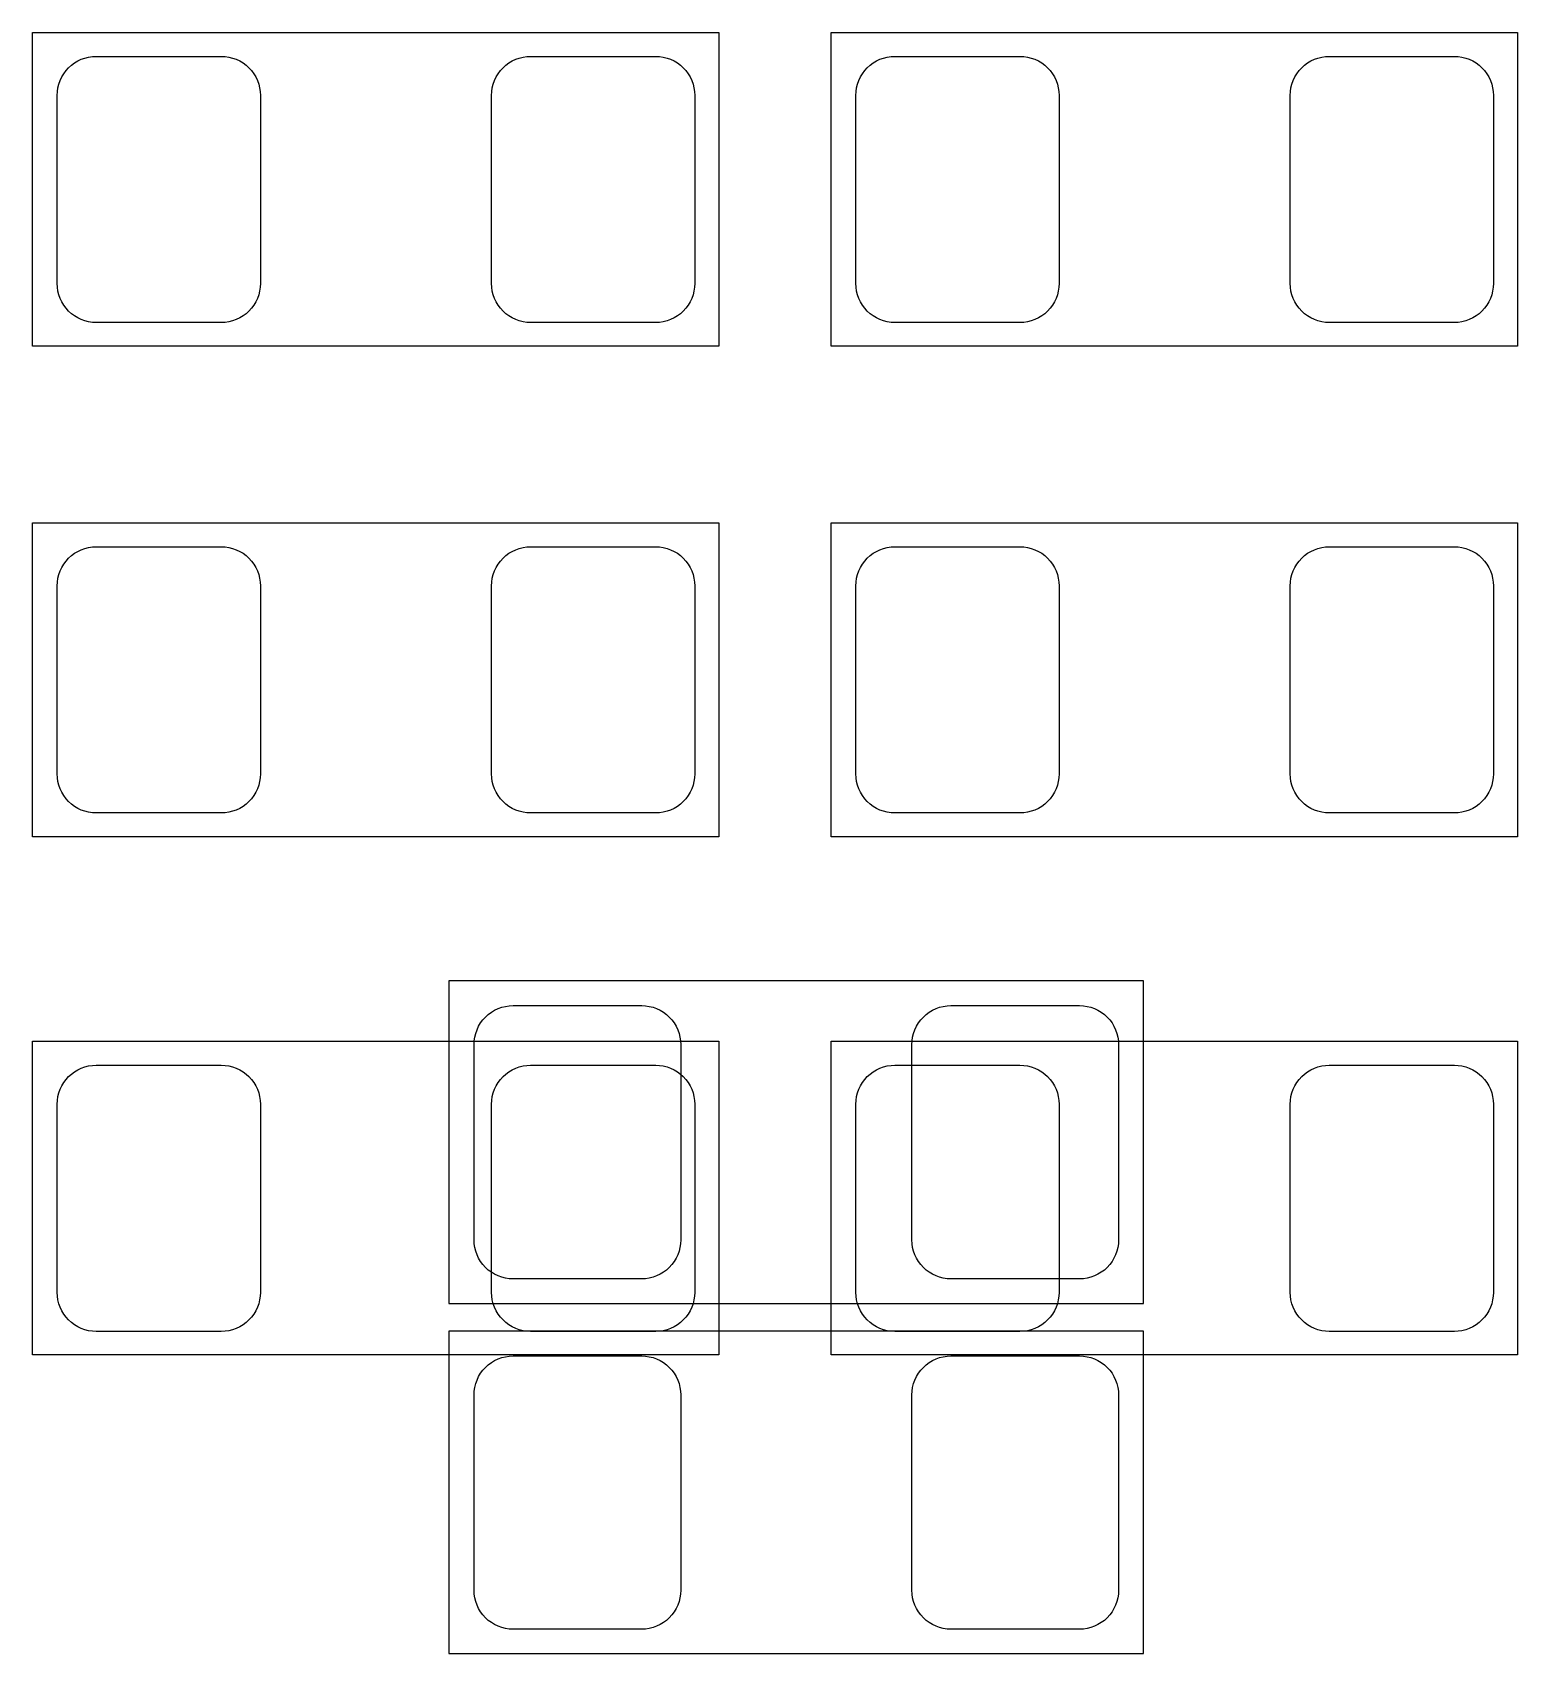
# Model space of a CAD drawing. Extents: x 0 to 143, y 0 to 190.
# Drawn here: x 70.52 to 81.12, y 148.42 to 159.99 of the extents above; entities that cross this region are included whole.
import ezdxf

# ---------------------------------------------------------------- set-up
doc = ezdxf.new("R2010")
doc.units = 0

msp = doc.modelspace()

# ---------------------------------------------------------------- linework, layer by layer
at = {"layer": 'Layer 1', "color": 7}
for points in [[(70.5231, 159.99166), (75.42276, 159.99166)], [(70.5231, 157.75138), (70.5231, 159.99166)], [(75.42276, 159.99166), (75.42276, 157.75138)], [(76.22286, 159.99166), (81.12252, 159.99166)], [(76.22286, 157.75138), (76.22286, 159.99166)], [(81.12252, 159.99166), (81.12252, 157.75138)], [(75.42276, 157.75138), (70.5231, 157.75138)], [(81.12252, 157.75138), (76.22286, 157.75138)], [(70.5231, 154.25126), (70.5231, 156.49154)], [(70.5231, 156.49154), (75.42276, 156.49154)], [(75.42276, 156.49154), (75.42276, 154.25126)], [(76.22286, 154.25126), (76.22286, 156.49154)], [(76.22286, 156.49154), (81.12252, 156.49154)], [(81.12252, 156.49154), (81.12252, 154.25126)], [(75.42276, 154.25126), (70.5231, 154.25126)], [(81.12252, 154.25126), (76.22286, 154.25126)], [(73.4949, 153.22256), (73.4949, 150.92132)], [(78.45298, 153.22256), (73.4949, 153.22256)], [(78.45298, 150.92132), (78.45298, 153.22256)], [(70.5231, 150.55302), (70.5231, 152.7933)], [(70.5231, 152.7933), (75.42276, 152.7933)], [(75.42276, 152.7933), (75.42276, 150.55302)], [(76.22286, 150.55302), (76.22286, 152.7933)], [(76.22286, 152.7933), (81.12252, 152.7933)], [(81.12252, 152.7933), (81.12252, 150.55302)], [(73.4949, 150.92132), (78.45298, 150.92132)], [(73.4949, 150.7232), (73.4949, 148.42196)], [(78.45298, 150.7232), (73.4949, 150.7232)], [(78.45298, 148.42196), (78.45298, 150.7232)], [(75.42276, 150.55302), (70.5231, 150.55302)], [(81.12252, 150.55302), (76.22286, 150.55302)], [(73.4949, 148.42196), (78.45298, 148.42196)]]:
    msp.add_lwpolyline(points, dxfattribs=at)
at = {"layer": 'Layer 1', "color": 16}
for points in [[(71.89851, 159.819702), (71.925434, 159.815638), (71.952104, 159.809034), (71.977758, 159.79989), (72.00265, 159.787952), (72.026018, 159.773982), (72.048116, 159.757726), (72.068436, 159.739438), (72.086724, 159.719118), (72.10298, 159.69702), (72.11695, 159.673652), (72.128888, 159.64876), (72.138032, 159.623106), (72.144636, 159.596436), (72.1487, 159.569512), (72.14997, 159.54208), (72.14997, 158.199944), (72.1487, 158.172512), (72.144636, 158.145334), (72.138032, 158.118918), (72.128888, 158.09301), (72.11695, 158.068372), (72.10298, 158.045004), (72.086724, 158.022906), (72.068436, 158.002586), (72.048116, 157.984298), (72.026018, 157.968042), (72.00265, 157.953818), (71.977758, 157.942134), (71.952104, 157.93299), (71.925434, 157.926386), (71.89851, 157.922322), (71.871078, 157.921052), (70.978776, 157.921052), (70.951598, 157.922322), (70.92442, 157.926386), (70.898004, 157.93299), (70.872096, 157.942134), (70.847458, 157.953818), (70.823836, 157.968042), (70.801992, 157.984298), (70.781672, 158.002586), (70.763384, 158.022906), (70.746874, 158.045004), (70.732904, 158.068372), (70.72122, 158.09301), (70.712076, 158.118918), (70.705472, 158.145334), (70.701408, 158.172512), (70.699884, 158.199944), (70.699884, 159.54208), (70.701408, 159.569512), (70.705472, 159.596436), (70.712076, 159.623106), (70.72122, 159.64876), (70.732904, 159.673652), (70.746874, 159.69702), (70.763384, 159.719118), (70.781672, 159.739438), (70.801992, 159.757726), (70.823836, 159.773982), (70.847458, 159.787952), (70.872096, 159.79989), (70.898004, 159.809034), (70.92442, 159.815638), (70.951598, 159.819702), (70.978776, 159.820972), (71.871078, 159.820972), (71.89851, 159.819702)], [(74.99858, 159.819702), (75.025504, 159.815638), (75.052174, 159.809034), (75.077828, 159.79989), (75.10272, 159.787952), (75.126088, 159.773982), (75.147932, 159.757726), (75.168252, 159.739438), (75.186794, 159.719118), (75.20305, 159.69702), (75.21702, 159.673652), (75.228704, 159.64876), (75.238102, 159.623106), (75.244706, 159.596436), (75.24877, 159.569512), (75.25004, 159.54208), (75.25004, 158.199944), (75.24877, 158.172512), (75.244706, 158.145334), (75.238102, 158.118918), (75.228704, 158.09301), (75.21702, 158.068372), (75.20305, 158.045004), (75.186794, 158.022906), (75.168252, 158.002586), (75.147932, 157.984298), (75.126088, 157.968042), (75.10272, 157.953818), (75.077828, 157.942134), (75.052174, 157.93299), (75.025504, 157.926386), (74.99858, 157.922322), (74.971148, 157.921052), (74.078846, 157.921052), (74.051414, 157.922322), (74.02449, 157.926386), (73.99782, 157.93299), (73.972166, 157.942134), (73.947274, 157.953818), (73.923906, 157.968042), (73.902062, 157.984298), (73.881742, 158.002586), (73.8632, 158.022906), (73.846944, 158.045004), (73.832974, 158.068372), (73.82129, 158.09301), (73.811892, 158.118918), (73.805288, 158.145334), (73.801224, 158.172512), (73.799954, 158.199944), (73.799954, 159.54208), (73.801224, 159.569512), (73.805288, 159.596436), (73.811892, 159.623106), (73.82129, 159.64876), (73.832974, 159.673652), (73.846944, 159.69702), (73.8632, 159.719118), (73.881742, 159.739438), (73.902062, 159.757726), (73.923906, 159.773982), (73.947274, 159.787952), (73.972166, 159.79989), (73.99782, 159.809034), (74.02449, 159.815638), (74.051414, 159.819702), (74.078846, 159.820972), (74.971148, 159.820972), (74.99858, 159.819702)], [(77.598524, 159.819702), (77.625448, 159.815638), (77.652118, 159.809034), (77.677772, 159.79989), (77.702664, 159.787952), (77.726032, 159.773982), (77.74813, 159.757726), (77.76845, 159.739438), (77.786738, 159.719118), (77.802994, 159.69702), (77.816964, 159.673652), (77.828648, 159.64876), (77.838046, 159.623106), (77.84465, 159.596436), (77.848714, 159.569512), (77.849984, 159.54208), (77.849984, 158.199944), (77.848714, 158.172512), (77.84465, 158.145334), (77.838046, 158.118918), (77.828648, 158.09301), (77.816964, 158.068372), (77.802994, 158.045004), (77.786738, 158.022906), (77.76845, 158.002586), (77.74813, 157.984298), (77.726032, 157.968042), (77.702664, 157.953818), (77.677772, 157.942134), (77.652118, 157.93299), (77.625448, 157.926386), (77.598524, 157.922322), (77.571092, 157.921052), (76.67879, 157.921052), (76.651612, 157.922322), (76.624434, 157.926386), (76.598018, 157.93299), (76.57211, 157.942134), (76.547472, 157.953818), (76.52385, 157.968042), (76.502006, 157.984298), (76.481686, 158.002586), (76.463398, 158.022906), (76.446888, 158.045004), (76.432918, 158.068372), (76.421234, 158.09301), (76.41209, 158.118918), (76.405232, 158.145334), (76.401422, 158.172512), (76.399898, 158.199944), (76.399898, 159.54208), (76.401422, 159.569512), (76.405232, 159.596436), (76.41209, 159.623106), (76.421234, 159.64876), (76.432918, 159.673652), (76.446888, 159.69702), (76.463398, 159.719118), (76.481686, 159.739438), (76.502006, 159.757726), (76.52385, 159.773982), (76.547472, 159.787952), (76.57211, 159.79989), (76.598018, 159.809034), (76.624434, 159.815638), (76.651612, 159.819702), (76.67879, 159.820972), (77.571092, 159.820972), (77.598524, 159.819702)], [(80.698594, 159.819702), (80.725518, 159.815638), (80.752188, 159.809034), (80.777842, 159.79989), (80.80248, 159.787952), (80.826102, 159.773982), (80.847946, 159.757726), (80.868266, 159.739438), (80.886808, 159.719118), (80.903064, 159.69702), (80.917034, 159.673652), (80.928718, 159.64876), (80.938116, 159.623106), (80.94472, 159.596436), (80.948784, 159.569512), (80.950054, 159.54208), (80.950054, 158.199944), (80.948784, 158.172512), (80.94472, 158.145334), (80.938116, 158.118918), (80.928718, 158.09301), (80.917034, 158.068372), (80.903064, 158.045004), (80.886808, 158.022906), (80.868266, 158.002586), (80.847946, 157.984298), (80.826102, 157.968042), (80.80248, 157.953818), (80.777842, 157.942134), (80.752188, 157.93299), (80.725518, 157.926386), (80.698594, 157.922322), (80.671162, 157.921052), (79.77886, 157.921052), (79.751428, 157.922322), (79.724504, 157.926386), (79.697834, 157.93299), (79.67218, 157.942134), (79.647288, 157.953818), (79.62392, 157.968042), (79.601822, 157.984298), (79.581756, 158.002586), (79.563214, 158.022906), (79.546958, 158.045004), (79.532988, 158.068372), (79.521304, 158.09301), (79.511906, 158.118918), (79.505302, 158.145334), (79.501238, 158.172512), (79.499968, 158.199944), (79.499968, 159.54208), (79.501238, 159.569512), (79.505302, 159.596436), (79.511906, 159.623106), (79.521304, 159.64876), (79.532988, 159.673652), (79.546958, 159.69702), (79.563214, 159.719118), (79.581756, 159.739438), (79.601822, 159.757726), (79.62392, 159.773982), (79.647288, 159.787952), (79.67218, 159.79989), (79.697834, 159.809034), (79.724504, 159.815638), (79.751428, 159.819702), (79.77886, 159.820972), (80.671162, 159.820972), (80.698594, 159.819702)], [(71.89851, 156.319582), (71.925434, 156.315518), (71.952104, 156.308914), (71.977758, 156.29977), (72.00265, 156.288086), (72.026018, 156.274116), (72.048116, 156.257606), (72.068436, 156.239318), (72.086724, 156.218998), (72.10298, 156.197154), (72.11695, 156.173532), (72.128888, 156.148894), (72.138032, 156.122986), (72.144636, 156.09657), (72.1487, 156.069392), (72.14997, 156.042214), (72.14997, 154.699824), (72.1487, 154.672392), (72.144636, 154.645468), (72.138032, 154.618798), (72.128888, 154.593144), (72.11695, 154.568506), (72.10298, 154.544884), (72.086724, 154.52304), (72.068436, 154.50272), (72.048116, 154.484178), (72.026018, 154.467922), (72.00265, 154.453952), (71.977758, 154.442268), (71.952104, 154.433124), (71.925434, 154.426266), (71.89851, 154.422456), (71.871078, 154.420932), (70.978776, 154.420932), (70.951598, 154.422456), (70.92442, 154.426266), (70.898004, 154.433124), (70.872096, 154.442268), (70.847458, 154.453952), (70.823836, 154.467922), (70.801992, 154.484178), (70.781672, 154.50272), (70.763384, 154.52304), (70.746874, 154.544884), (70.732904, 154.568506), (70.72122, 154.593144), (70.712076, 154.618798), (70.705472, 154.645468), (70.701408, 154.672392), (70.699884, 154.699824), (70.699884, 156.042214), (70.701408, 156.069392), (70.705472, 156.09657), (70.712076, 156.122986), (70.72122, 156.148894), (70.732904, 156.173532), (70.746874, 156.197154), (70.763384, 156.218998), (70.781672, 156.239318), (70.801992, 156.257606), (70.823836, 156.274116), (70.847458, 156.288086), (70.872096, 156.29977), (70.898004, 156.308914), (70.92442, 156.315518), (70.951598, 156.319582), (70.978776, 156.321106), (71.871078, 156.321106), (71.89851, 156.319582)], [(74.99858, 156.319582), (75.025504, 156.315518), (75.052174, 156.308914), (75.077828, 156.29977), (75.10272, 156.288086), (75.126088, 156.274116), (75.147932, 156.257606), (75.168252, 156.239318), (75.186794, 156.218998), (75.20305, 156.197154), (75.21702, 156.173532), (75.228704, 156.148894), (75.238102, 156.122986), (75.244706, 156.09657), (75.24877, 156.069392), (75.25004, 156.042214), (75.25004, 154.699824), (75.24877, 154.672392), (75.244706, 154.645468), (75.238102, 154.618798), (75.228704, 154.593144), (75.21702, 154.568506), (75.20305, 154.544884), (75.186794, 154.52304), (75.168252, 154.50272), (75.147932, 154.484178), (75.126088, 154.467922), (75.10272, 154.453952), (75.077828, 154.442268), (75.052174, 154.433124), (75.025504, 154.426266), (74.99858, 154.422456), (74.971148, 154.420932), (74.078846, 154.420932), (74.051414, 154.422456), (74.02449, 154.426266), (73.99782, 154.433124), (73.972166, 154.442268), (73.947274, 154.453952), (73.923906, 154.467922), (73.902062, 154.484178), (73.881742, 154.50272), (73.8632, 154.52304), (73.846944, 154.544884), (73.832974, 154.568506), (73.82129, 154.593144), (73.811892, 154.618798), (73.805288, 154.645468), (73.801224, 154.672392), (73.799954, 154.699824), (73.799954, 156.042214), (73.801224, 156.069392), (73.805288, 156.09657), (73.811892, 156.122986), (73.82129, 156.148894), (73.832974, 156.173532), (73.846944, 156.197154), (73.8632, 156.218998), (73.881742, 156.239318), (73.902062, 156.257606), (73.923906, 156.274116), (73.947274, 156.288086), (73.972166, 156.29977), (73.99782, 156.308914), (74.02449, 156.315518), (74.051414, 156.319582), (74.078846, 156.321106), (74.971148, 156.321106), (74.99858, 156.319582)], [(77.598524, 156.319582), (77.625448, 156.315518), (77.652118, 156.308914), (77.677772, 156.29977), (77.702664, 156.288086), (77.726032, 156.274116), (77.74813, 156.257606), (77.76845, 156.239318), (77.786738, 156.218998), (77.802994, 156.197154), (77.816964, 156.173532), (77.828648, 156.148894), (77.838046, 156.122986), (77.84465, 156.09657), (77.848714, 156.069392), (77.849984, 156.042214), (77.849984, 154.699824), (77.848714, 154.672392), (77.84465, 154.645468), (77.838046, 154.618798), (77.828648, 154.593144), (77.816964, 154.568506), (77.802994, 154.544884), (77.786738, 154.52304), (77.76845, 154.50272), (77.74813, 154.484178), (77.726032, 154.467922), (77.702664, 154.453952), (77.677772, 154.442268), (77.652118, 154.433124), (77.625448, 154.426266), (77.598524, 154.422456), (77.571092, 154.420932), (76.67879, 154.420932), (76.651612, 154.422456), (76.624434, 154.426266), (76.598018, 154.433124), (76.57211, 154.442268), (76.547472, 154.453952), (76.52385, 154.467922), (76.502006, 154.484178), (76.481686, 154.50272), (76.463398, 154.52304), (76.446888, 154.544884), (76.432918, 154.568506), (76.421234, 154.593144), (76.41209, 154.618798), (76.405232, 154.645468), (76.401422, 154.672392), (76.399898, 154.699824), (76.399898, 156.042214), (76.401422, 156.069392), (76.405232, 156.09657), (76.41209, 156.122986), (76.421234, 156.148894), (76.432918, 156.173532), (76.446888, 156.197154), (76.463398, 156.218998), (76.481686, 156.239318), (76.502006, 156.257606), (76.52385, 156.274116), (76.547472, 156.288086), (76.57211, 156.29977), (76.598018, 156.308914), (76.624434, 156.315518), (76.651612, 156.319582), (76.67879, 156.321106), (77.571092, 156.321106), (77.598524, 156.319582)], [(80.698594, 156.319582), (80.725518, 156.315518), (80.752188, 156.308914), (80.777842, 156.29977), (80.80248, 156.288086), (80.826102, 156.274116), (80.847946, 156.257606), (80.868266, 156.239318), (80.886808, 156.218998), (80.903064, 156.197154), (80.917034, 156.173532), (80.928718, 156.148894), (80.938116, 156.122986), (80.94472, 156.09657), (80.948784, 156.069392), (80.950054, 156.042214), (80.950054, 154.699824), (80.948784, 154.672392), (80.94472, 154.645468), (80.938116, 154.618798), (80.928718, 154.593144), (80.917034, 154.568506), (80.903064, 154.544884), (80.886808, 154.52304), (80.868266, 154.50272), (80.847946, 154.484178), (80.826102, 154.467922), (80.80248, 154.453952), (80.777842, 154.442268), (80.752188, 154.433124), (80.725518, 154.426266), (80.698594, 154.422456), (80.671162, 154.420932), (79.77886, 154.420932), (79.751428, 154.422456), (79.724504, 154.426266), (79.697834, 154.433124), (79.67218, 154.442268), (79.647288, 154.453952), (79.62392, 154.467922), (79.601822, 154.484178), (79.581756, 154.50272), (79.563214, 154.52304), (79.546958, 154.544884), (79.532988, 154.568506), (79.521304, 154.593144), (79.511906, 154.618798), (79.505302, 154.645468), (79.501238, 154.672392), (79.499968, 154.699824), (79.499968, 156.042214), (79.501238, 156.069392), (79.505302, 156.09657), (79.511906, 156.122986), (79.521304, 156.148894), (79.532988, 156.173532), (79.546958, 156.197154), (79.563214, 156.218998), (79.581756, 156.239318), (79.601822, 156.257606), (79.62392, 156.274116), (79.647288, 156.288086), (79.67218, 156.29977), (79.697834, 156.308914), (79.724504, 156.315518), (79.751428, 156.319582), (79.77886, 156.321106), (80.671162, 156.321106), (80.698594, 156.319582)], [(71.89851, 152.619564), (71.925434, 152.615754), (71.952104, 152.608896), (71.977758, 152.599752), (72.00265, 152.588068), (72.026018, 152.574098), (72.048116, 152.557588), (72.068436, 152.5393), (72.086724, 152.51898), (72.10298, 152.497136), (72.11695, 152.473514), (72.128888, 152.448876), (72.138032, 152.423222), (72.144636, 152.396552), (72.1487, 152.369374), (72.14997, 152.342196), (72.14997, 150.999806), (72.1487, 150.972628), (72.144636, 150.94545), (72.138032, 150.91878), (72.128888, 150.893126), (72.11695, 150.868488), (72.10298, 150.844866), (72.086724, 150.823022), (72.068436, 150.802702), (72.048116, 150.784414), (72.026018, 150.767904), (72.00265, 150.753934), (71.977758, 150.74225), (71.952104, 150.733106), (71.925434, 150.726248), (71.89851, 150.722438), (71.871078, 150.720914), (70.978776, 150.720914), (70.951598, 150.722438), (70.92442, 150.726248), (70.898004, 150.733106), (70.872096, 150.74225), (70.847458, 150.753934), (70.823836, 150.767904), (70.801992, 150.784414), (70.781672, 150.802702), (70.763384, 150.823022), (70.746874, 150.844866), (70.732904, 150.868488), (70.72122, 150.893126), (70.712076, 150.91878), (70.705472, 150.94545), (70.701408, 150.972628), (70.699884, 150.999806), (70.699884, 152.342196), (70.701408, 152.369374), (70.705472, 152.396552), (70.712076, 152.423222), (70.72122, 152.448876), (70.732904, 152.473514), (70.746874, 152.497136), (70.763384, 152.51898), (70.781672, 152.5393), (70.801992, 152.557588), (70.823836, 152.574098), (70.847458, 152.588068), (70.872096, 152.599752), (70.898004, 152.608896), (70.92442, 152.615754), (70.951598, 152.619564), (70.978776, 152.621088), (71.871078, 152.621088), (71.89851, 152.619564)], [(74.99858, 152.619564), (75.025504, 152.615754), (75.052174, 152.608896), (75.077828, 152.599752), (75.10272, 152.588068), (75.126088, 152.574098), (75.147932, 152.557588), (75.168252, 152.5393), (75.186794, 152.51898), (75.20305, 152.497136), (75.21702, 152.473514), (75.228704, 152.448876), (75.238102, 152.423222), (75.244706, 152.396552), (75.24877, 152.369374), (75.25004, 152.342196), (75.25004, 150.999806), (75.24877, 150.972628), (75.244706, 150.94545), (75.238102, 150.91878), (75.228704, 150.893126), (75.21702, 150.868488), (75.20305, 150.844866), (75.186794, 150.823022), (75.168252, 150.802702), (75.147932, 150.784414), (75.126088, 150.767904), (75.10272, 150.753934), (75.077828, 150.74225), (75.052174, 150.733106), (75.025504, 150.726248), (74.99858, 150.722438), (74.971148, 150.720914), (74.078846, 150.720914), (74.051414, 150.722438), (74.02449, 150.726248), (73.99782, 150.733106), (73.972166, 150.74225), (73.947274, 150.753934), (73.923906, 150.767904), (73.902062, 150.784414), (73.881742, 150.802702), (73.8632, 150.823022), (73.846944, 150.844866), (73.832974, 150.868488), (73.82129, 150.893126), (73.811892, 150.91878), (73.805288, 150.94545), (73.801224, 150.972628), (73.799954, 150.999806), (73.799954, 152.342196), (73.801224, 152.369374), (73.805288, 152.396552), (73.811892, 152.423222), (73.82129, 152.448876), (73.832974, 152.473514), (73.846944, 152.497136), (73.8632, 152.51898), (73.881742, 152.5393), (73.902062, 152.557588), (73.923906, 152.574098), (73.947274, 152.588068), (73.972166, 152.599752), (73.99782, 152.608896), (74.02449, 152.615754), (74.051414, 152.619564), (74.078846, 152.621088), (74.971148, 152.621088), (74.99858, 152.619564)], [(77.598524, 152.619564), (77.625448, 152.615754), (77.652118, 152.608896), (77.677772, 152.599752), (77.702664, 152.588068), (77.726032, 152.574098), (77.74813, 152.557588), (77.76845, 152.5393), (77.786738, 152.51898), (77.802994, 152.497136), (77.816964, 152.473514), (77.828648, 152.448876), (77.838046, 152.423222), (77.84465, 152.396552), (77.848714, 152.369374), (77.849984, 152.342196), (77.849984, 150.999806), (77.848714, 150.972628), (77.84465, 150.94545), (77.838046, 150.91878), (77.828648, 150.893126), (77.816964, 150.868488), (77.802994, 150.844866), (77.786738, 150.823022), (77.76845, 150.802702), (77.74813, 150.784414), (77.726032, 150.767904), (77.702664, 150.753934), (77.677772, 150.74225), (77.652118, 150.733106), (77.625448, 150.726248), (77.598524, 150.722438), (77.571092, 150.720914), (76.67879, 150.720914), (76.651612, 150.722438), (76.624434, 150.726248), (76.598018, 150.733106), (76.57211, 150.74225), (76.547472, 150.753934), (76.52385, 150.767904), (76.502006, 150.784414), (76.481686, 150.802702), (76.463398, 150.823022), (76.446888, 150.844866), (76.432918, 150.868488), (76.421234, 150.893126), (76.41209, 150.91878), (76.405232, 150.94545), (76.401422, 150.972628), (76.399898, 150.999806), (76.399898, 152.342196), (76.401422, 152.369374), (76.405232, 152.396552), (76.41209, 152.423222), (76.421234, 152.448876), (76.432918, 152.473514), (76.446888, 152.497136), (76.463398, 152.51898), (76.481686, 152.5393), (76.502006, 152.557588), (76.52385, 152.574098), (76.547472, 152.588068), (76.57211, 152.599752), (76.598018, 152.608896), (76.624434, 152.615754), (76.651612, 152.619564), (76.67879, 152.621088), (77.571092, 152.621088), (77.598524, 152.619564)], [(80.698594, 152.619564), (80.725518, 152.615754), (80.752188, 152.608896), (80.777842, 152.599752), (80.80248, 152.588068), (80.826102, 152.574098), (80.847946, 152.557588), (80.868266, 152.5393), (80.886808, 152.51898), (80.903064, 152.497136), (80.917034, 152.473514), (80.928718, 152.448876), (80.938116, 152.423222), (80.94472, 152.396552), (80.948784, 152.369374), (80.950054, 152.342196), (80.950054, 150.999806), (80.948784, 150.972628), (80.94472, 150.94545), (80.938116, 150.91878), (80.928718, 150.893126), (80.917034, 150.868488), (80.903064, 150.844866), (80.886808, 150.823022), (80.868266, 150.802702), (80.847946, 150.784414), (80.826102, 150.767904), (80.80248, 150.753934), (80.777842, 150.74225), (80.752188, 150.733106), (80.725518, 150.726248), (80.698594, 150.722438), (80.671162, 150.720914), (79.77886, 150.720914), (79.751428, 150.722438), (79.724504, 150.726248), (79.697834, 150.733106), (79.67218, 150.74225), (79.647288, 150.753934), (79.62392, 150.767904), (79.601822, 150.784414), (79.581756, 150.802702), (79.563214, 150.823022), (79.546958, 150.844866), (79.532988, 150.868488), (79.521304, 150.893126), (79.511906, 150.91878), (79.505302, 150.94545), (79.501238, 150.972628), (79.499968, 150.999806), (79.499968, 152.342196), (79.501238, 152.369374), (79.505302, 152.396552), (79.511906, 152.423222), (79.521304, 152.448876), (79.532988, 152.473514), (79.546958, 152.497136), (79.563214, 152.51898), (79.581756, 152.5393), (79.601822, 152.557588), (79.62392, 152.574098), (79.647288, 152.588068), (79.67218, 152.599752), (79.697834, 152.608896), (79.724504, 152.615754), (79.751428, 152.619564), (79.77886, 152.621088), (80.671162, 152.621088), (80.698594, 152.619564)]]:
    msp.add_lwpolyline(points, close=True, dxfattribs=at)
at = {"layer": 'Layer 1', "color": 96}
for points in [[(74.899012, 153.04476), (74.925936, 153.040696), (74.952606, 153.034092), (74.97826, 153.024694), (75.002898, 153.013264), (75.026266, 152.99904), (75.048364, 152.982784), (75.06843, 152.964496), (75.086718, 152.944176), (75.102974, 152.922332), (75.117198, 152.898964), (75.128882, 152.874326), (75.138026, 152.848418), (75.14463, 152.822002), (75.148694, 152.795078), (75.149964, 152.767646), (75.149964, 151.374202), (75.148694, 151.347024), (75.14463, 151.3201), (75.138026, 151.29343), (75.128882, 151.267776), (75.117198, 151.243138), (75.102974, 151.21977), (75.086718, 151.197672), (75.06843, 151.177606), (75.048364, 151.159064), (75.026266, 151.142808), (75.002898, 151.128838), (74.97826, 151.117154), (74.952606, 151.10801), (74.925936, 151.101406), (74.899012, 151.097342), (74.87158, 151.096072), (73.95337, 151.096072), (73.925938, 151.097342), (73.899014, 151.101406), (73.872598, 151.10801), (73.84669, 151.117154), (73.822052, 151.128838), (73.798684, 151.142808), (73.77684, 151.159064), (73.75652, 151.177606), (73.738232, 151.197672), (73.721976, 151.21977), (73.707752, 151.243138), (73.696068, 151.267776), (73.686924, 151.29343), (73.68032, 151.3201), (73.676256, 151.347024), (73.674986, 151.374202), (73.674986, 152.767646), (73.676256, 152.795078), (73.68032, 152.822002), (73.686924, 152.848418), (73.696068, 152.874326), (73.707752, 152.898964), (73.721976, 152.922332), (73.738232, 152.944176), (73.75652, 152.964496), (73.77684, 152.982784), (73.798684, 152.99904), (73.822052, 153.013264), (73.84669, 153.024694), (73.872598, 153.034092), (73.899014, 153.040696), (73.925938, 153.04476), (73.95337, 153.04603), (74.87158, 153.04603), (74.899012, 153.04476)], [(78.023974, 153.04476), (78.050898, 153.040696), (78.077568, 153.034092), (78.103222, 153.024694), (78.12786, 153.013264), (78.151228, 152.99904), (78.173326, 152.982784), (78.193392, 152.964496), (78.211934, 152.944176), (78.22819, 152.922332), (78.24216, 152.898964), (78.253844, 152.874326), (78.262988, 152.848418), (78.269592, 152.822002), (78.273656, 152.795078), (78.274926, 152.767646), (78.274926, 151.374202), (78.273656, 151.347024), (78.269592, 151.3201), (78.262988, 151.29343), (78.253844, 151.267776), (78.24216, 151.243138), (78.22819, 151.21977), (78.211934, 151.197672), (78.193392, 151.177606), (78.173326, 151.159064), (78.151228, 151.142808), (78.12786, 151.128838), (78.103222, 151.117154), (78.077568, 151.10801), (78.050898, 151.101406), (78.023974, 151.097342), (77.996796, 151.096072), (77.078332, 151.096072), (77.0509, 151.097342), (77.023976, 151.101406), (76.99756, 151.10801), (76.971906, 151.117154), (76.947014, 151.128838), (76.923646, 151.142808), (76.901802, 151.159064), (76.881482, 151.177606), (76.863194, 151.197672), (76.846938, 151.21977), (76.832968, 151.243138), (76.821284, 151.267776), (76.811886, 151.29343), (76.805282, 151.3201), (76.801218, 151.347024), (76.799948, 151.374202), (76.799948, 152.767646), (76.801218, 152.795078), (76.805282, 152.822002), (76.811886, 152.848418), (76.821284, 152.874326), (76.832968, 152.898964), (76.846938, 152.922332), (76.863194, 152.944176), (76.881482, 152.964496), (76.901802, 152.982784), (76.923646, 152.99904), (76.947014, 153.013264), (76.971906, 153.024694), (76.99756, 153.034092), (77.023976, 153.040696), (77.0509, 153.04476), (77.078332, 153.04603), (77.996796, 153.04603), (78.023974, 153.04476)], [(74.899012, 150.544638), (74.925936, 150.540574), (74.952606, 150.53397), (74.97826, 150.524826), (75.002898, 150.513142), (75.026266, 150.499172), (75.048364, 150.482916), (75.06843, 150.464374), (75.086718, 150.444308), (75.102974, 150.42221), (75.117198, 150.398842), (75.128882, 150.374204), (75.138026, 150.34855), (75.14463, 150.32188), (75.148694, 150.294956), (75.149964, 150.267778), (75.149964, 148.874334), (75.148694, 148.846902), (75.14463, 148.819978), (75.138026, 148.793562), (75.128882, 148.767908), (75.117198, 148.743016), (75.102974, 148.719648), (75.086718, 148.697804), (75.06843, 148.677484), (75.048364, 148.659196), (75.026266, 148.64294), (75.002898, 148.62897), (74.97826, 148.617286), (74.952606, 148.607888), (74.925936, 148.601284), (74.899012, 148.59722), (74.87158, 148.59595), (73.95337, 148.59595), (73.925938, 148.59722), (73.899014, 148.601284), (73.872598, 148.607888), (73.84669, 148.617286), (73.822052, 148.62897), (73.798684, 148.64294), (73.77684, 148.659196), (73.75652, 148.677484), (73.738232, 148.697804), (73.721976, 148.719648), (73.707752, 148.743016), (73.696068, 148.767908), (73.686924, 148.793562), (73.68032, 148.819978), (73.676256, 148.846902), (73.674986, 148.874334), (73.674986, 150.267778), (73.676256, 150.294956), (73.68032, 150.32188), (73.686924, 150.34855), (73.696068, 150.374204), (73.707752, 150.398842), (73.721976, 150.42221), (73.738232, 150.444308), (73.75652, 150.464374), (73.77684, 150.482916), (73.798684, 150.499172), (73.822052, 150.513142), (73.84669, 150.524826), (73.872598, 150.53397), (73.899014, 150.540574), (73.925938, 150.544638), (73.95337, 150.545908), (74.87158, 150.545908), (74.899012, 150.544638)], [(78.023974, 150.544638), (78.050898, 150.540574), (78.077568, 150.53397), (78.103222, 150.524826), (78.12786, 150.513142), (78.151228, 150.499172), (78.173326, 150.482916), (78.193392, 150.464374), (78.211934, 150.444308), (78.22819, 150.42221), (78.24216, 150.398842), (78.253844, 150.374204), (78.262988, 150.34855), (78.269592, 150.32188), (78.273656, 150.294956), (78.274926, 150.267778), (78.274926, 148.874334), (78.273656, 148.846902), (78.269592, 148.819978), (78.262988, 148.793562), (78.253844, 148.767908), (78.24216, 148.743016), (78.22819, 148.719648), (78.211934, 148.697804), (78.193392, 148.677484), (78.173326, 148.659196), (78.151228, 148.64294), (78.12786, 148.62897), (78.103222, 148.617286), (78.077568, 148.607888), (78.050898, 148.601284), (78.023974, 148.59722), (77.996796, 148.59595), (77.078332, 148.59595), (77.0509, 148.59722), (77.023976, 148.601284), (76.99756, 148.607888), (76.971906, 148.617286), (76.947014, 148.62897), (76.923646, 148.64294), (76.901802, 148.659196), (76.881482, 148.677484), (76.863194, 148.697804), (76.846938, 148.719648), (76.832968, 148.743016), (76.821284, 148.767908), (76.811886, 148.793562), (76.805282, 148.819978), (76.801218, 148.846902), (76.799948, 148.874334), (76.799948, 150.267778), (76.801218, 150.294956), (76.805282, 150.32188), (76.811886, 150.34855), (76.821284, 150.374204), (76.832968, 150.398842), (76.846938, 150.42221), (76.863194, 150.444308), (76.881482, 150.464374), (76.901802, 150.482916), (76.923646, 150.499172), (76.947014, 150.513142), (76.971906, 150.524826), (76.99756, 150.53397), (77.023976, 150.540574), (77.0509, 150.544638), (77.078332, 150.545908), (77.996796, 150.545908), (78.023974, 150.544638)]]:
    msp.add_lwpolyline(points, close=True, dxfattribs=at)

doc.saveas('drawing.dxf')
